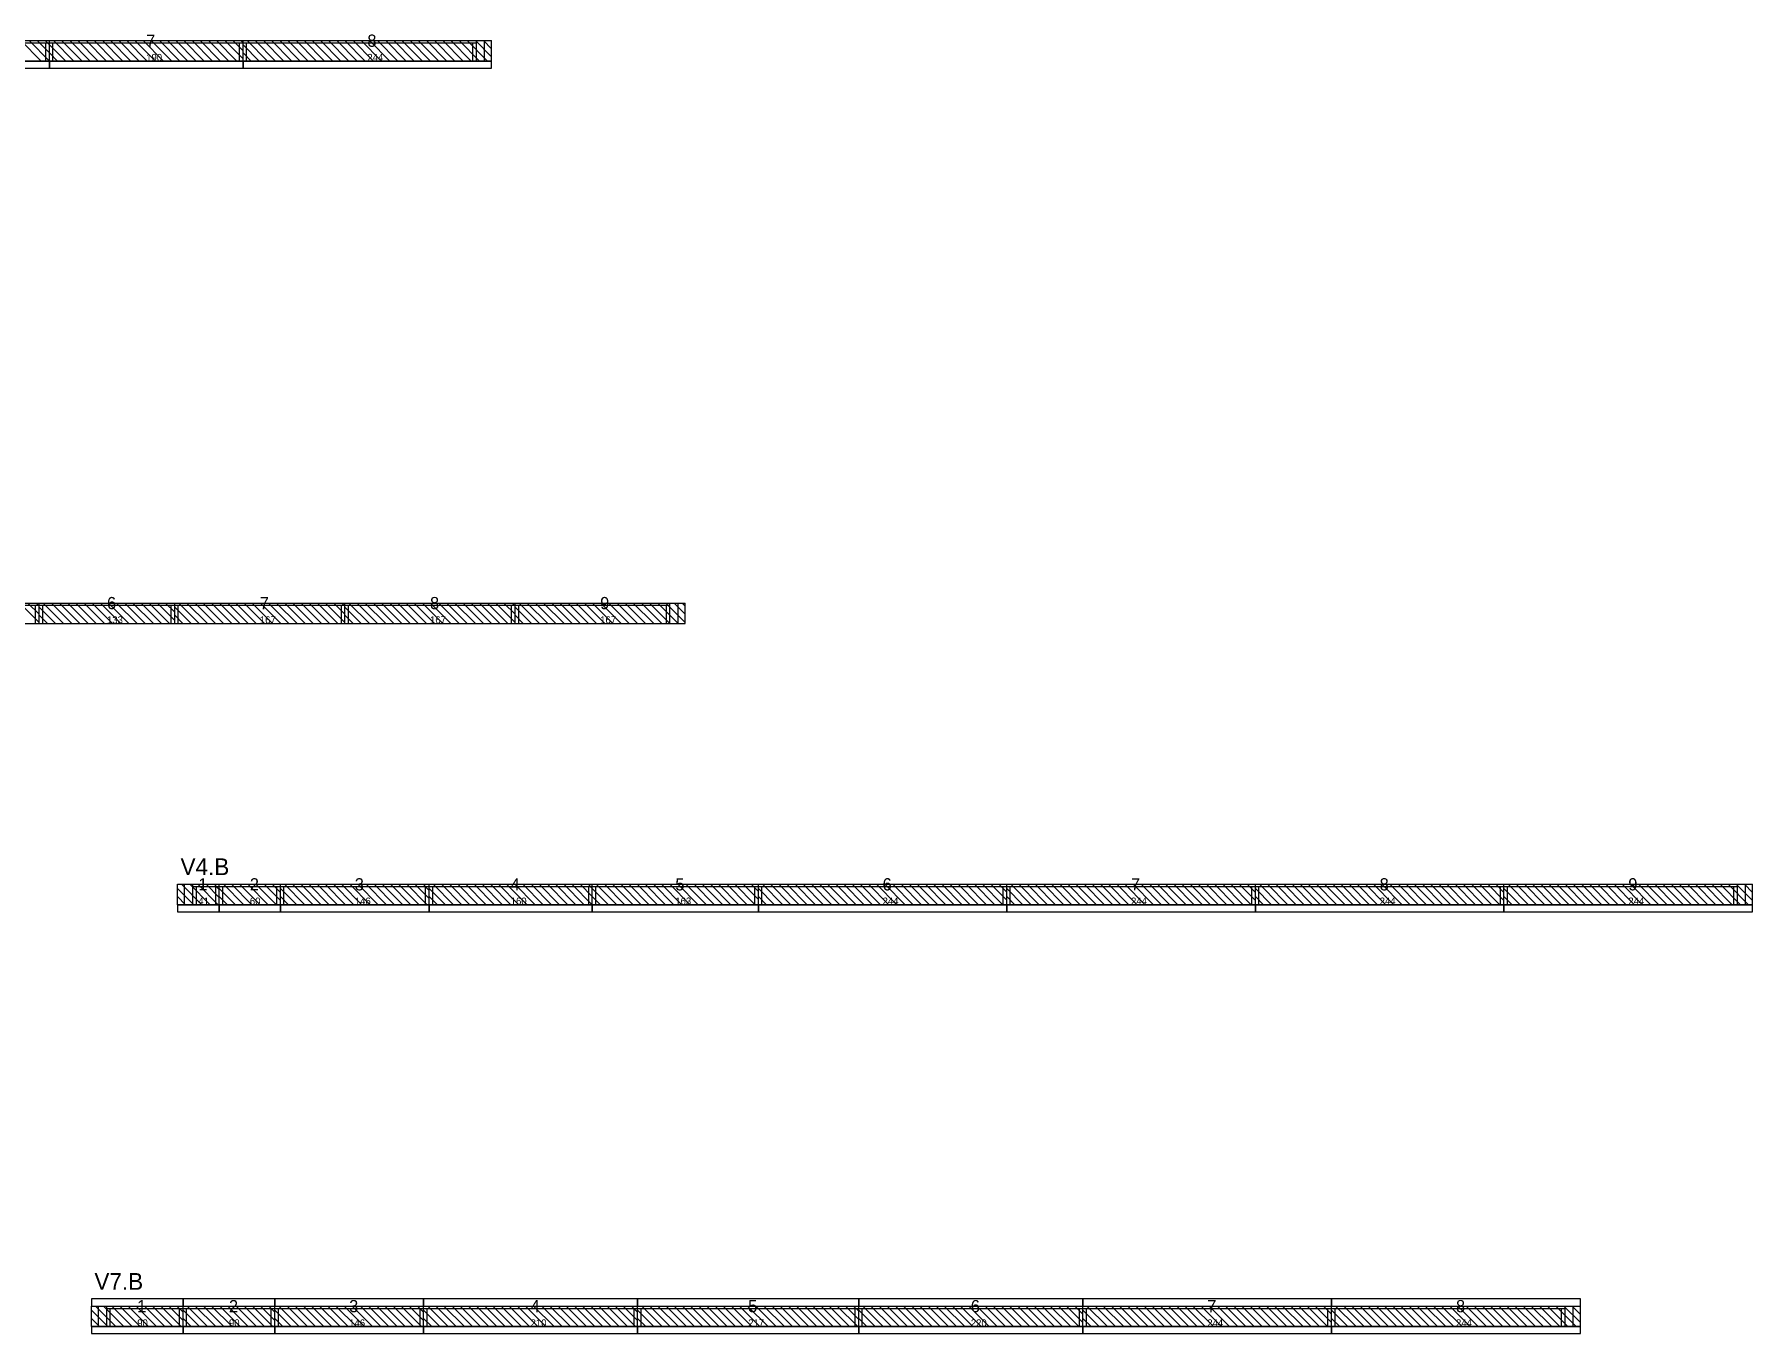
# Model space of a CAD drawing. Header units: metres. Extents: x -10 to 74425, y -2037 to 26.
# Drawn here: x 45013 to 46700, y -1429 to -154 of the extents above; entities that cross this region are included whole.
import ezdxf

# ---------------------------------------------------------------- set-up
doc = ezdxf.new("R2010")
doc.units = ezdxf.units.M
doc.layers.add('VIGAS', color=7, linetype='Continuous')

msp = doc.modelspace()

# ---------------------------------------------------------------- linework, layer by layer
at = {"layer": 'VIGAS'}
for p, q in [((44884.2, -160), (45028.2, -160)), ((44884.2, -162.2), (45028.2, -162.2)), ((45020.2, -180), (45000.2, -160)), ((45028.2, -180), (45008.2, -160)), ((45028.2, -172), (45016.2, -160)), ((45028.2, -164), (45024.2, -160)), ((45024.7, -180), (45024.7, -162.2)), ((45028.2, -180), (45028.2, -160)), ((45028.2, -180), (45028.2, -160)), ((45028.2, -160), (45218.2, -160)), ((45028.2, -180), (45028.2, -160)), ((45028.2, -180), (45028.2, -160)), ((45028.2, -180), (45028.2, -160)), ((45028.2, -162.2), (45218.2, -162.2)), ((45044.2, -180), (45028.2, -164)), ((45031.7, -180), (45031.7, -162.2)), ((45052.2, -180), (45032.2, -160)), ((45060.2, -180), (45040.2, -160)), ((45068.2, -180), (45048.2, -160)), ((45076.2, -180), (45056.2, -160)), ((45084.2, -180), (45064.2, -160)), ((45092.2, -180), (45072.2, -160)), ((45100.2, -180), (45080.2, -160)), ((45108.2, -180), (45088.2, -160)), ((45116.2, -180), (45096.2, -160)), ((45124.2, -180), (45104.2, -160)), ((45132.2, -180), (45112.2, -160)), ((45140.2, -180), (45120.2, -160)), ((45148.2, -180), (45128.2, -160)), ((45156.2, -180), (45136.2, -160)), ((45164.2, -180), (45144.2, -160)), ((45172.2, -180), (45152.2, -160)), ((45180.2, -180), (45160.2, -160)), ((45188.2, -180), (45168.2, -160)), ((45196.2, -180), (45176.2, -160)), ((45204.2, -180), (45184.2, -160)), ((45212.2, -180), (45192.2, -160)), ((45218.2, -178), (45200.2, -160)), ((45218.2, -170), (45208.2, -160)), ((45214.7, -180), (45214.7, -162.2)), ((45218.2, -162), (45216.2, -160)), ((45218.2, -180), (45218.2, -160)), ((45218.2, -180), (45218.2, -160)), ((45218.2, -160), (45462.2, -160)), ((45218.2, -180), (45218.2, -160)), ((45218.2, -180), (45218.2, -160)), ((45218.2, -180), (45218.2, -160)), ((45218.2, -162.2), (45447.2, -162.2)), ((45234.2, -180), (45218.2, -164)), ((45221.7, -180), (45221.7, -162.2)), ((45242.2, -180), (45222.2, -160)), ((45250.2, -180), (45230.2, -160)), ((45258.2, -180), (45238.2, -160)), ((45266.2, -180), (45246.2, -160)), ((45274.2, -180), (45254.2, -160)), ((45282.2, -180), (45262.2, -160)), ((45290.2, -180), (45270.2, -160)), ((45298.2, -180), (45278.2, -160)), ((45306.2, -180), (45286.2, -160)), ((45314.2, -180), (45294.2, -160)), ((45322.2, -180), (45302.2, -160)), ((45330.2, -180), (45310.2, -160)), ((45338.2, -180), (45318.2, -160)), ((45346.2, -180), (45326.2, -160)), ((45354.2, -180), (45334.2, -160)), ((45362.2, -180), (45342.2, -160)), ((45370.2, -180), (45350.2, -160)), ((45378.2, -180), (45358.2, -160)), ((45386.2, -180), (45366.2, -160)), ((45394.2, -180), (45374.2, -160)), ((45402.2, -180), (45382.2, -160)), ((45410.2, -180), (45390.2, -160)), ((45418.2, -180), (45398.2, -160)), ((45426.2, -180), (45406.2, -160)), ((45434.2, -180), (45414.2, -160)), ((45442.2, -180), (45422.2, -160)), ((45450.2, -180), (45430.2, -160)), ((45458.2, -180), (45438.2, -160)), ((45443.7, -180), (45443.7, -162.2)), ((45462.2, -176), (45446.2, -160)), ((45447.2, -180), (45447.2, -160)), ((45462.2, -168), (45454.2, -160)), ((45455.2, -180), (45455.2, -160)), ((45462.2, -180), (45462.2, -160)), ((45462.2, -160), (45462.2, -160)), ((44884.2, -180), (45028.2, -180)), ((45024.7, -180), (45028.2, -180)), ((45036.2, -180), (45028.2, -172)), ((45028.2, -180), (45218.2, -180)), ((45028.2, -180), (45031.7, -180)), ((45028.2, -180), (45028.2, -180)), ((45214.7, -180), (45218.2, -180)), ((45226.2, -180), (45218.2, -172)), ((45218.2, -180), (45462.2, -180)), ((45218.2, -180), (45221.7, -180)), ((45218.2, -180), (45218.2, -180)), ((45443.7, -180), (45447.2, -180)), ((44915.2, -712), (45018.2, -712)), ((44915.2, -714.2), (45018.2, -714.2)), ((45018.2, -731), (44999.2, -712)), ((45018.2, -723), (45007.2, -712)), ((45014.7, -732), (45014.7, -714.2)), ((45018.2, -715), (45015.2, -712)), ((45018.2, -732), (45018.2, -712)), ((45018.2, -732), (45018.2, -712)), ((45018.2, -712), (45151.2, -712)), ((45018.2, -732), (45018.2, -712)), ((45018.2, -732), (45018.2, -712)), ((45018.2, -732), (45018.2, -712)), ((45018.2, -714.2), (45151.2, -714.2)), ((45034.2, -732), (45018.2, -716)), ((45026.2, -732), (45018.2, -724)), ((45021.7, -732), (45021.7, -714.2)), ((45042.2, -732), (45022.2, -712)), ((45050.2, -732), (45030.2, -712)), ((45058.2, -732), (45038.2, -712)), ((45066.2, -732), (45046.2, -712)), ((45074.2, -732), (45054.2, -712)), ((45082.2, -732), (45062.2, -712)), ((45090.2, -732), (45070.2, -712)), ((45098.2, -732), (45078.2, -712)), ((45106.2, -732), (45086.2, -712)), ((45114.2, -732), (45094.2, -712)), ((45122.2, -732), (45102.2, -712)), ((45130.2, -732), (45110.2, -712)), ((45138.2, -732), (45118.2, -712)), ((45146.2, -732), (45126.2, -712)), ((45151.2, -729), (45134.2, -712)), ((45151.2, -721), (45142.2, -712)), ((45147.7, -732), (45147.7, -714.2)), ((45151.2, -713), (45150.2, -712)), ((45151.2, -732), (45151.2, -712)), ((45151.2, -732), (45151.2, -712)), ((45151.2, -712), (45318.2, -712)), ((45151.2, -732), (45151.2, -712)), ((45151.2, -732), (45151.2, -712)), ((45151.2, -732), (45151.2, -712)), ((45151.2, -714.2), (45318.2, -714.2)), ((45167.2, -732), (45151.2, -716)), ((45159.2, -732), (45151.2, -724)), ((45154.7, -732), (45154.7, -714.2)), ((45175.2, -732), (45155.2, -712)), ((45183.2, -732), (45163.2, -712)), ((45191.2, -732), (45171.2, -712)), ((45199.2, -732), (45179.2, -712)), ((45207.2, -732), (45187.2, -712)), ((45215.2, -732), (45195.2, -712)), ((45223.2, -732), (45203.2, -712)), ((45231.2, -732), (45211.2, -712)), ((45239.2, -732), (45219.2, -712)), ((45247.2, -732), (45227.2, -712)), ((45255.2, -732), (45235.2, -712)), ((45263.2, -732), (45243.2, -712)), ((45271.2, -732), (45251.2, -712)), ((45279.2, -732), (45259.2, -712)), ((45287.2, -732), (45267.2, -712)), ((45295.2, -732), (45275.2, -712)), ((45303.2, -732), (45283.2, -712)), ((45311.2, -732), (45291.2, -712)), ((45318.2, -731), (45299.2, -712)), ((45318.2, -723), (45307.2, -712)), ((45314.7, -732), (45314.7, -714.2)), ((45318.2, -715), (45315.2, -712)), ((45318.2, -732), (45318.2, -712)), ((45318.2, -732), (45318.2, -712)), ((45318.2, -712), (45485.2, -712)), ((45318.2, -732), (45318.2, -712)), ((45318.2, -732), (45318.2, -712)), ((45318.2, -732), (45318.2, -712)), ((45318.2, -714.2), (45485.2, -714.2)), ((45334.2, -732), (45318.2, -716)), ((45326.2, -732), (45318.2, -724)), ((45321.7, -732), (45321.7, -714.2)), ((45342.2, -732), (45322.2, -712)), ((45350.2, -732), (45330.2, -712)), ((45358.2, -732), (45338.2, -712)), ((45366.2, -732), (45346.2, -712)), ((45374.2, -732), (45354.2, -712)), ((45382.2, -732), (45362.2, -712)), ((45390.2, -732), (45370.2, -712)), ((45398.2, -732), (45378.2, -712)), ((45406.2, -732), (45386.2, -712)), ((45414.2, -732), (45394.2, -712)), ((45422.2, -732), (45402.2, -712)), ((45430.2, -732), (45410.2, -712)), ((45438.2, -732), (45418.2, -712)), ((45446.2, -732), (45426.2, -712)), ((45454.2, -732), (45434.2, -712)), ((45462.2, -732), (45442.2, -712)), ((45470.2, -732), (45450.2, -712)), ((45478.2, -732), (45458.2, -712)), ((45485.2, -731), (45466.2, -712)), ((45485.2, -723), (45474.2, -712)), ((45481.7, -732), (45481.7, -714.2)), ((45485.2, -715), (45482.2, -712)), ((45485.2, -732), (45485.2, -712)), ((45485.2, -732), (45485.2, -712)), ((45485.2, -712), (45652.2, -712)), ((45485.2, -732), (45485.2, -712)), ((45485.2, -732), (45485.2, -712)), ((45485.2, -732), (45485.2, -712)), ((45485.2, -714.2), (45637.2, -714.2)), ((45501.2, -732), (45485.2, -716)), ((45493.2, -732), (45485.2, -724)), ((45488.7, -732), (45488.7, -714.2)), ((45509.2, -732), (45489.2, -712)), ((45517.2, -732), (45497.2, -712)), ((45525.2, -732), (45505.2, -712)), ((45533.2, -732), (45513.2, -712)), ((45541.2, -732), (45521.2, -712)), ((45549.2, -732), (45529.2, -712)), ((45557.2, -732), (45537.2, -712)), ((45565.2, -732), (45545.2, -712)), ((45573.2, -732), (45553.2, -712)), ((45581.2, -732), (45561.2, -712)), ((45589.2, -732), (45569.2, -712)), ((45597.2, -732), (45577.2, -712)), ((45605.2, -732), (45585.2, -712)), ((45613.2, -732), (45593.2, -712)), ((45621.2, -732), (45601.2, -712)), ((45629.2, -732), (45609.2, -712)), ((45637.2, -732), (45617.2, -712)), ((45645.2, -732), (45625.2, -712)), ((45652.2, -731), (45633.2, -712)), ((45633.7, -732), (45633.7, -714.2)), ((45637.2, -732), (45637.2, -712)), ((45652.2, -723), (45641.2, -712)), ((45645.2, -732), (45645.2, -712)), ((45652.2, -715), (45649.2, -712)), ((45652.2, -732), (45652.2, -712)), ((44915.2, -732), (45018.2, -732)), ((45014.7, -732), (45018.2, -732)), ((45018.2, -732), (45151.2, -732)), ((45018.2, -732), (45021.7, -732)), ((45018.2, -732), (45018.2, -732)), ((45147.7, -732), (45151.2, -732)), ((45151.2, -732), (45318.2, -732)), ((45151.2, -732), (45154.7, -732)), ((45151.2, -732), (45151.2, -732)), ((45314.7, -732), (45318.2, -732)), ((45318.2, -732), (45485.2, -732)), ((45318.2, -732), (45321.7, -732)), ((45318.2, -732), (45318.2, -732)), ((45481.7, -732), (45485.2, -732)), ((45485.2, -732), (45652.2, -732)), ((45485.2, -732), (45488.7, -732)), ((45485.2, -732), (45485.2, -732)), ((45633.7, -732), (45637.2, -732)), ((45153.9, -988), (45194.9, -988)), ((45153.9, -1008), (45153.9, -988)), ((45169.9, -1008), (45153.9, -992)), ((45177.9, -1008), (45157.9, -988)), ((45160.9, -1008), (45160.9, -988)), ((45185.9, -1008), (45165.9, -988)), ((45168.9, -1008), (45168.9, -988)), ((45168.9, -990.2), (45194.9, -990.2)), ((45172.4, -1008), (45172.4, -990.2)), ((45193.9, -1008), (45173.9, -988)), ((45194.9, -1001), (45181.9, -988)), ((45194.9, -993), (45189.9, -988)), ((45191.4, -1008), (45191.4, -990.2)), ((45194.9, -1008), (45194.9, -988)), ((45194.9, -1008), (45194.9, -988)), ((45194.9, -988), (45254.9, -988)), ((45194.9, -1008), (45194.9, -988)), ((45194.9, -1008), (45194.9, -988)), ((45194.9, -1008), (45194.9, -988)), ((45194.9, -990.2), (45254.9, -990.2)), ((45210.9, -1008), (45194.9, -992)), ((45198.4, -1008), (45198.4, -990.2)), ((45218.9, -1008), (45198.9, -988)), ((45226.9, -1008), (45206.9, -988)), ((45234.9, -1008), (45214.9, -988)), ((45242.9, -1008), (45222.9, -988)), ((45250.9, -1008), (45230.9, -988)), ((45254.9, -1004), (45238.9, -988)), ((45254.9, -996), (45246.9, -988)), ((45251.4, -1008), (45251.4, -990.2)), ((45254.9, -1008), (45254.9, -988)), ((45254.9, -1008), (45254.9, -988)), ((45254.9, -988), (45400.9, -988)), ((45254.9, -1008), (45254.9, -988)), ((45254.9, -1008), (45254.9, -988)), ((45254.9, -1008), (45254.9, -988)), ((45254.9, -988), (45254.9, -988)), ((45254.9, -990.2), (45400.9, -990.2)), ((45270.9, -1008), (45254.9, -992)), ((45258.4, -1008), (45258.4, -990.2)), ((45278.9, -1008), (45258.9, -988)), ((45286.9, -1008), (45266.9, -988)), ((45294.9, -1008), (45274.9, -988)), ((45302.9, -1008), (45282.9, -988)), ((45310.9, -1008), (45290.9, -988)), ((45318.9, -1008), (45298.9, -988)), ((45326.9, -1008), (45306.9, -988)), ((45334.9, -1008), (45314.9, -988)), ((45342.9, -1008), (45322.9, -988)), ((45350.9, -1008), (45330.9, -988)), ((45358.9, -1008), (45338.9, -988)), ((45366.9, -1008), (45346.9, -988)), ((45374.9, -1008), (45354.9, -988)), ((45382.9, -1008), (45362.9, -988)), ((45390.9, -1008), (45370.9, -988)), ((45398.9, -1008), (45378.9, -988)), ((45400.9, -1002), (45386.9, -988)), ((45400.9, -994), (45394.9, -988)), ((45397.4, -1008), (45397.4, -990.2)), ((45400.9, -1008), (45400.9, -988)), ((45400.9, -1008), (45400.9, -988)), ((45400.9, -988), (45560.9, -988)), ((45400.9, -1008), (45400.9, -988)), ((45400.9, -1008), (45400.9, -988)), ((45400.9, -1008), (45400.9, -988)), ((45400.9, -990.2), (45560.9, -990.2)), ((45416.9, -1008), (45400.9, -992)), ((45404.4, -1008), (45404.4, -990.2)), ((45424.9, -1008), (45404.9, -988)), ((45432.9, -1008), (45412.9, -988)), ((45440.9, -1008), (45420.9, -988)), ((45448.9, -1008), (45428.9, -988)), ((45456.9, -1008), (45436.9, -988)), ((45464.9, -1008), (45444.9, -988)), ((45472.9, -1008), (45452.9, -988)), ((45480.9, -1008), (45460.9, -988)), ((45488.9, -1008), (45468.9, -988)), ((45496.9, -1008), (45476.9, -988)), ((45504.9, -1008), (45484.9, -988)), ((45512.9, -1008), (45492.9, -988)), ((45520.9, -1008), (45500.9, -988)), ((45528.9, -1008), (45508.9, -988)), ((45536.9, -1008), (45516.9, -988)), ((45544.9, -1008), (45524.9, -988)), ((45552.9, -1008), (45532.9, -988)), ((45560.9, -1008), (45540.9, -988)), ((45560.9, -1000), (45548.9, -988)), ((45560.9, -992), (45556.9, -988)), ((45557.4, -1008), (45557.4, -990.2)), ((45560.9, -1008), (45560.9, -988)), ((45560.9, -1008), (45560.9, -988)), ((45560.9, -988), (45723.9, -988)), ((45560.9, -1008), (45560.9, -988)), ((45560.9, -1008), (45560.9, -988)), ((45560.9, -1008), (45560.9, -988)), ((45560.9, -990.2), (45723.9, -990.2)), ((45576.9, -1008), (45560.9, -992)), ((45564.4, -1008), (45564.4, -990.2)), ((45584.9, -1008), (45564.9, -988)), ((45592.9, -1008), (45572.9, -988)), ((45600.9, -1008), (45580.9, -988)), ((45608.9, -1008), (45588.9, -988)), ((45616.9, -1008), (45596.9, -988)), ((45624.9, -1008), (45604.9, -988)), ((45632.9, -1008), (45612.9, -988)), ((45640.9, -1008), (45620.9, -988)), ((45648.9, -1008), (45628.9, -988)), ((45656.9, -1008), (45636.9, -988)), ((45664.9, -1008), (45644.9, -988)), ((45672.9, -1008), (45652.9, -988)), ((45680.9, -1008), (45660.9, -988)), ((45688.9, -1008), (45668.9, -988)), ((45696.9, -1008), (45676.9, -988)), ((45704.9, -1008), (45684.9, -988)), ((45712.9, -1008), (45692.9, -988)), ((45720.9, -1008), (45700.9, -988)), ((45723.9, -1003), (45708.9, -988)), ((45723.9, -995), (45716.9, -988)), ((45720.4, -1008), (45720.4, -990.2)), ((45723.9, -1008), (45723.9, -988)), ((45723.9, -1008), (45723.9, -988)), ((45723.9, -988), (45967.6, -988)), ((45723.9, -1008), (45723.9, -988)), ((45723.9, -1008), (45723.9, -988)), ((45723.9, -1008), (45723.9, -988)), ((45723.9, -990.2), (45967.6, -990.2)), ((45739.9, -1008), (45723.9, -992)), ((45727.4, -1008), (45727.4, -990.2)), ((45747.9, -1008), (45727.9, -988)), ((45755.9, -1008), (45735.9, -988)), ((45763.9, -1008), (45743.9, -988)), ((45771.9, -1008), (45751.9, -988)), ((45779.9, -1008), (45759.9, -988)), ((45787.9, -1008), (45767.9, -988)), ((45795.9, -1008), (45775.9, -988)), ((45803.9, -1008), (45783.9, -988)), ((45811.9, -1008), (45791.9, -988)), ((45819.9, -1008), (45799.9, -988)), ((45827.9, -1008), (45807.9, -988)), ((45835.9, -1008), (45815.9, -988)), ((45843.9, -1008), (45823.9, -988)), ((45851.9, -1008), (45831.9, -988)), ((45859.9, -1008), (45839.9, -988)), ((45867.9, -1008), (45847.9, -988)), ((45875.9, -1008), (45855.9, -988)), ((45883.9, -1008), (45863.9, -988)), ((45891.9, -1008), (45871.9, -988)), ((45899.9, -1008), (45879.9, -988)), ((45907.9, -1008), (45887.9, -988)), ((45915.9, -1008), (45895.9, -988)), ((45923.9, -1008), (45903.9, -988)), ((45931.9, -1008), (45911.9, -988)), ((45939.9, -1008), (45919.9, -988)), ((45947.9, -1008), (45927.9, -988)), ((45955.9, -1008), (45935.9, -988)), ((45963.9, -1008), (45943.9, -988)), ((45967.6, -1003.7), (45951.9, -988)), ((45967.6, -995.7), (45959.9, -988)), ((45964.1, -1008), (45964.1, -990.2)), ((45967.6, -1008), (45967.6, -988)), ((45967.6, -1008), (45967.6, -988)), ((45967.6, -988), (46211.6, -988)), ((45967.6, -1008), (45967.6, -988)), ((45967.6, -1008), (45967.6, -988)), ((45967.6, -1008), (45967.6, -988)), ((45967.6, -990.2), (46211.6, -990.2)), ((45983.6, -1008), (45967.6, -992)), ((45971.1, -1008), (45971.1, -990.2)), ((45991.6, -1008), (45971.6, -988)), ((45999.6, -1008), (45979.6, -988)), ((46007.6, -1008), (45987.6, -988)), ((46015.6, -1008), (45995.6, -988)), ((46023.6, -1008), (46003.6, -988)), ((46031.6, -1008), (46011.6, -988)), ((46039.6, -1008), (46019.6, -988)), ((46047.6, -1008), (46027.6, -988)), ((46055.6, -1008), (46035.6, -988)), ((46063.6, -1008), (46043.6, -988)), ((46071.6, -1008), (46051.6, -988)), ((46079.6, -1008), (46059.6, -988)), ((46087.6, -1008), (46067.6, -988)), ((46095.6, -1008), (46075.6, -988)), ((46103.6, -1008), (46083.6, -988)), ((46111.6, -1008), (46091.6, -988)), ((46119.6, -1008), (46099.6, -988)), ((46127.6, -1008), (46107.6, -988)), ((46135.6, -1008), (46115.6, -988)), ((46143.6, -1008), (46123.6, -988)), ((46151.6, -1008), (46131.6, -988)), ((46159.6, -1008), (46139.6, -988)), ((46167.6, -1008), (46147.6, -988)), ((46175.6, -1008), (46155.6, -988)), ((46183.6, -1008), (46163.6, -988)), ((46191.6, -1008), (46171.6, -988)), ((46199.6, -1008), (46179.6, -988)), ((46207.6, -1008), (46187.6, -988)), ((46211.6, -1004), (46195.6, -988)), ((46211.6, -996), (46203.6, -988)), ((46208.1, -1008), (46208.1, -990.2)), ((46211.6, -1008), (46211.6, -988)), ((46211.6, -1008), (46211.6, -988)), ((46211.6, -988), (46455.6, -988)), ((46211.6, -1008), (46211.6, -988)), ((46211.6, -1008), (46211.6, -988)), ((46211.6, -1008), (46211.6, -988)), ((46211.6, -988), (46211.6, -988)), ((46211.6, -990.2), (46455.6, -990.2)), ((46227.6, -1008), (46211.6, -992)), ((46215.1, -1008), (46215.1, -990.2)), ((46235.6, -1008), (46215.6, -988)), ((46243.6, -1008), (46223.6, -988)), ((46251.6, -1008), (46231.6, -988)), ((46259.6, -1008), (46239.6, -988)), ((46267.6, -1008), (46247.6, -988)), ((46275.6, -1008), (46255.6, -988)), ((46283.6, -1008), (46263.6, -988)), ((46291.6, -1008), (46271.6, -988)), ((46299.6, -1008), (46279.6, -988)), ((46307.6, -1008), (46287.6, -988)), ((46315.6, -1008), (46295.6, -988)), ((46323.6, -1008), (46303.6, -988)), ((46331.6, -1008), (46311.6, -988)), ((46339.6, -1008), (46319.6, -988)), ((46347.6, -1008), (46327.6, -988)), ((46355.6, -1008), (46335.6, -988)), ((46363.6, -1008), (46343.6, -988)), ((46371.6, -1008), (46351.6, -988)), ((46379.6, -1008), (46359.6, -988)), ((46387.6, -1008), (46367.6, -988)), ((46395.6, -1008), (46375.6, -988)), ((46403.6, -1008), (46383.6, -988)), ((46411.6, -1008), (46391.6, -988)), ((46419.6, -1008), (46399.6, -988)), ((46427.6, -1008), (46407.6, -988)), ((46435.6, -1008), (46415.6, -988)), ((46443.6, -1008), (46423.6, -988)), ((46451.6, -1008), (46431.6, -988)), ((46455.6, -1004), (46439.6, -988)), ((46455.6, -996), (46447.6, -988)), ((46452.1, -1008), (46452.1, -990.2)), ((46455.6, -1008), (46455.6, -988)), ((46455.6, -1008), (46455.6, -988)), ((46455.6, -988), (46699.6, -988)), ((46455.6, -1008), (46455.6, -988)), ((46455.6, -1008), (46455.6, -988)), ((46455.6, -1008), (46455.6, -988)), ((46455.6, -988), (46455.6, -988)), ((46455.6, -990.2), (46684.6, -990.2)), ((46471.6, -1008), (46455.6, -992)), ((46459.1, -1008), (46459.1, -990.2)), ((46479.6, -1008), (46459.6, -988)), ((46487.6, -1008), (46467.6, -988)), ((46495.6, -1008), (46475.6, -988)), ((46503.6, -1008), (46483.6, -988)), ((46511.6, -1008), (46491.6, -988)), ((46519.6, -1008), (46499.6, -988)), ((46527.6, -1008), (46507.6, -988)), ((46535.6, -1008), (46515.6, -988)), ((46543.6, -1008), (46523.6, -988)), ((46551.6, -1008), (46531.6, -988)), ((46559.6, -1008), (46539.6, -988)), ((46567.6, -1008), (46547.6, -988)), ((46575.6, -1008), (46555.6, -988)), ((46583.6, -1008), (46563.6, -988)), ((46591.6, -1008), (46571.6, -988)), ((46599.6, -1008), (46579.6, -988)), ((46607.6, -1008), (46587.6, -988)), ((46615.6, -1008), (46595.6, -988)), ((46623.6, -1008), (46603.6, -988)), ((46631.6, -1008), (46611.6, -988)), ((46639.6, -1008), (46619.6, -988)), ((46647.6, -1008), (46627.6, -988)), ((46655.6, -1008), (46635.6, -988)), ((46663.6, -1008), (46643.6, -988)), ((46671.6, -1008), (46651.6, -988)), ((46679.6, -1008), (46659.6, -988)), ((46687.6, -1008), (46667.6, -988)), ((46695.6, -1008), (46675.6, -988)), ((46681.1, -1008), (46681.1, -990.2)), ((46699.6, -1004), (46683.6, -988)), ((46684.6, -1008), (46684.6, -988)), ((46699.6, -996), (46691.6, -988)), ((46692.6, -1008), (46692.6, -988)), ((46699.6, -1008), (46699.6, -988)), ((46699.6, -988), (46699.6, -988)), ((45161.9, -1008), (45153.9, -1000)), ((45153.9, -1008), (45194.9, -1008)), ((45153.9, -1008), (45153.9, -1008)), ((45168.9, -1008), (45172.4, -1008)), ((45191.4, -1008), (45194.9, -1008)), ((45202.9, -1008), (45194.9, -1000)), ((45194.9, -1008), (45254.9, -1008)), ((45194.9, -1008), (45198.4, -1008)), ((45194.9, -1008), (45194.9, -1008)), ((45251.4, -1008), (45254.9, -1008)), ((45262.9, -1008), (45254.9, -1000)), ((45254.9, -1008), (45400.9, -1008)), ((45254.9, -1008), (45258.4, -1008)), ((45254.9, -1008), (45254.9, -1008)), ((45397.4, -1008), (45400.9, -1008)), ((45408.9, -1008), (45400.9, -1000)), ((45400.9, -1008), (45560.9, -1008)), ((45400.9, -1008), (45404.4, -1008)), ((45400.9, -1008), (45400.9, -1008)), ((45557.4, -1008), (45560.9, -1008)), ((45568.9, -1008), (45560.9, -1000)), ((45560.9, -1008), (45723.9, -1008)), ((45560.9, -1008), (45564.4, -1008)), ((45560.9, -1008), (45560.9, -1008)), ((45720.4, -1008), (45723.9, -1008)), ((45731.9, -1008), (45723.9, -1000)), ((45723.9, -1008), (45967.6, -1008)), ((45723.9, -1008), (45727.4, -1008)), ((45723.9, -1008), (45723.9, -1008)), ((45964.1, -1008), (45967.6, -1008)), ((45975.6, -1008), (45967.6, -1000)), ((45967.6, -1008), (46211.6, -1008)), ((45967.6, -1008), (45971.1, -1008)), ((45967.6, -1008), (45967.6, -1008)), ((46208.1, -1008), (46211.6, -1008)), ((46219.6, -1008), (46211.6, -1000)), ((46211.6, -1008), (46455.6, -1008)), ((46211.6, -1008), (46215.1, -1008)), ((46211.6, -1008), (46211.6, -1008)), ((46452.1, -1008), (46455.6, -1008)), ((46463.6, -1008), (46455.6, -1000)), ((46455.6, -1008), (46699.6, -1008)), ((46455.6, -1008), (46459.1, -1008)), ((46455.6, -1008), (46455.6, -1008)), ((46681.1, -1008), (46684.6, -1008)), ((45069.4, -1402), (45159.4, -1402)), ((45069.4, -1422), (45069.4, -1402)), ((45085.4, -1422), (45069.4, -1406)), ((45077.4, -1422), (45069.4, -1414)), ((45093.4, -1422), (45073.4, -1402)), ((45076.4, -1422), (45076.4, -1402)), ((45101.4, -1422), (45081.4, -1402)), ((45084.4, -1422), (45084.4, -1402)), ((45084.4, -1404.2), (45159.4, -1404.2)), ((45087.9, -1422), (45087.9, -1404.2)), ((45109.4, -1422), (45089.4, -1402)), ((45117.4, -1422), (45097.4, -1402)), ((45125.4, -1422), (45105.4, -1402)), ((45133.4, -1422), (45113.4, -1402)), ((45141.4, -1422), (45121.4, -1402)), ((45149.4, -1422), (45129.4, -1402)), ((45157.4, -1422), (45137.4, -1402)), ((45159.4, -1416), (45145.4, -1402)), ((45159.4, -1408), (45153.4, -1402)), ((45155.9, -1422), (45155.9, -1404.2)), ((45159.4, -1422), (45159.4, -1402)), ((45159.4, -1422), (45159.4, -1402)), ((45159.4, -1402), (45249.4, -1402)), ((45159.4, -1422), (45159.4, -1402)), ((45159.4, -1422), (45159.4, -1402)), ((45159.4, -1422), (45159.4, -1402)), ((45159.4, -1404.2), (45249.4, -1404.2)), ((45175.4, -1422), (45159.4, -1406)), ((45167.4, -1422), (45159.4, -1414)), ((45162.9, -1422), (45162.9, -1404.2)), ((45183.4, -1422), (45163.4, -1402)), ((45191.4, -1422), (45171.4, -1402)), ((45199.4, -1422), (45179.4, -1402)), ((45207.4, -1422), (45187.4, -1402)), ((45215.4, -1422), (45195.4, -1402)), ((45223.4, -1422), (45203.4, -1402)), ((45231.4, -1422), (45211.4, -1402)), ((45239.4, -1422), (45219.4, -1402)), ((45247.4, -1422), (45227.4, -1402)), ((45249.4, -1416), (45235.4, -1402)), ((45249.4, -1408), (45243.4, -1402)), ((45245.9, -1422), (45245.9, -1404.2)), ((45249.4, -1422), (45249.4, -1402)), ((45249.4, -1422), (45249.4, -1402)), ((45249.4, -1402), (45395.4, -1402)), ((45249.4, -1422), (45249.4, -1402)), ((45249.4, -1422), (45249.4, -1402)), ((45249.4, -1422), (45249.4, -1402)), ((45249.4, -1404.2), (45395.4, -1404.2)), ((45265.4, -1422), (45249.4, -1406)), ((45257.4, -1422), (45249.4, -1414)), ((45252.9, -1422), (45252.9, -1404.2)), ((45273.4, -1422), (45253.4, -1402)), ((45281.4, -1422), (45261.4, -1402)), ((45289.4, -1422), (45269.4, -1402)), ((45297.4, -1422), (45277.4, -1402)), ((45305.4, -1422), (45285.4, -1402)), ((45313.4, -1422), (45293.4, -1402)), ((45321.4, -1422), (45301.4, -1402)), ((45329.4, -1422), (45309.4, -1402)), ((45337.4, -1422), (45317.4, -1402)), ((45345.4, -1422), (45325.4, -1402)), ((45353.4, -1422), (45333.4, -1402)), ((45361.4, -1422), (45341.4, -1402)), ((45369.4, -1422), (45349.4, -1402)), ((45377.4, -1422), (45357.4, -1402)), ((45385.4, -1422), (45365.4, -1402)), ((45393.4, -1422), (45373.4, -1402)), ((45395.4, -1416), (45381.4, -1402)), ((45395.4, -1408), (45389.4, -1402)), ((45391.9, -1422), (45391.9, -1404.2)), ((45395.4, -1422), (45395.4, -1402)), ((45395.4, -1422), (45395.4, -1402)), ((45395.4, -1402), (45605.4, -1402)), ((45395.4, -1422), (45395.4, -1402)), ((45395.4, -1422), (45395.4, -1402)), ((45395.4, -1422), (45395.4, -1402)), ((45395.4, -1404.2), (45605.4, -1404.2)), ((45411.4, -1422), (45395.4, -1406)), ((45403.4, -1422), (45395.4, -1414)), ((45398.9, -1422), (45398.9, -1404.2)), ((45419.4, -1422), (45399.4, -1402)), ((45427.4, -1422), (45407.4, -1402)), ((45435.4, -1422), (45415.4, -1402)), ((45443.4, -1422), (45423.4, -1402)), ((45451.4, -1422), (45431.4, -1402)), ((45459.4, -1422), (45439.4, -1402)), ((45467.4, -1422), (45447.4, -1402)), ((45475.4, -1422), (45455.4, -1402)), ((45483.4, -1422), (45463.4, -1402)), ((45491.4, -1422), (45471.4, -1402)), ((45499.4, -1422), (45479.4, -1402)), ((45507.4, -1422), (45487.4, -1402)), ((45515.4, -1422), (45495.4, -1402)), ((45523.4, -1422), (45503.4, -1402)), ((45531.4, -1422), (45511.4, -1402)), ((45539.4, -1422), (45519.4, -1402)), ((45547.4, -1422), (45527.4, -1402)), ((45555.4, -1422), (45535.4, -1402)), ((45563.4, -1422), (45543.4, -1402)), ((45571.4, -1422), (45551.4, -1402)), ((45579.4, -1422), (45559.4, -1402)), ((45587.4, -1422), (45567.4, -1402)), ((45595.4, -1422), (45575.4, -1402)), ((45603.4, -1422), (45583.4, -1402)), ((45605.4, -1416), (45591.4, -1402)), ((45605.4, -1408), (45599.4, -1402)), ((45601.9, -1422), (45601.9, -1404.2)), ((45605.4, -1422), (45605.4, -1402)), ((45605.4, -1422), (45605.4, -1402)), ((45605.4, -1402), (45822.4, -1402)), ((45605.4, -1422), (45605.4, -1402)), ((45605.4, -1422), (45605.4, -1402)), ((45605.4, -1422), (45605.4, -1402)), ((45605.4, -1404.2), (45822.4, -1404.2)), ((45621.4, -1422), (45605.4, -1406)), ((45613.4, -1422), (45605.4, -1414)), ((45608.9, -1422), (45608.9, -1404.2)), ((45629.4, -1422), (45609.4, -1402)), ((45637.4, -1422), (45617.4, -1402)), ((45645.4, -1422), (45625.4, -1402)), ((45653.4, -1422), (45633.4, -1402)), ((45661.4, -1422), (45641.4, -1402)), ((45669.4, -1422), (45649.4, -1402)), ((45677.4, -1422), (45657.4, -1402)), ((45685.4, -1422), (45665.4, -1402)), ((45693.4, -1422), (45673.4, -1402)), ((45701.4, -1422), (45681.4, -1402)), ((45709.4, -1422), (45689.4, -1402)), ((45717.4, -1422), (45697.4, -1402)), ((45725.4, -1422), (45705.4, -1402)), ((45733.4, -1422), (45713.4, -1402)), ((45741.4, -1422), (45721.4, -1402)), ((45749.4, -1422), (45729.4, -1402)), ((45757.4, -1422), (45737.4, -1402)), ((45765.4, -1422), (45745.4, -1402)), ((45773.4, -1422), (45753.4, -1402)), ((45781.4, -1422), (45761.4, -1402)), ((45789.4, -1422), (45769.4, -1402)), ((45797.4, -1422), (45777.4, -1402)), ((45805.4, -1422), (45785.4, -1402)), ((45813.4, -1422), (45793.4, -1402)), ((45821.4, -1422), (45801.4, -1402)), ((45822.4, -1415), (45809.4, -1402)), ((45822.4, -1407), (45817.4, -1402)), ((45818.9, -1422), (45818.9, -1404.2)), ((45822.4, -1422), (45822.4, -1402)), ((45822.4, -1422), (45822.4, -1402)), ((45822.4, -1402), (46042.4, -1402)), ((45822.4, -1422), (45822.4, -1402)), ((45822.4, -1422), (45822.4, -1402)), ((45822.4, -1422), (45822.4, -1402)), ((45822.4, -1404.2), (46042.4, -1404.2)), ((45838.4, -1422), (45822.4, -1406)), ((45830.4, -1422), (45822.4, -1414)), ((45825.9, -1422), (45825.9, -1404.2)), ((45846.4, -1422), (45826.4, -1402)), ((45854.4, -1422), (45834.4, -1402)), ((45862.4, -1422), (45842.4, -1402)), ((45870.4, -1422), (45850.4, -1402)), ((45878.4, -1422), (45858.4, -1402)), ((45886.4, -1422), (45866.4, -1402)), ((45894.4, -1422), (45874.4, -1402)), ((45902.4, -1422), (45882.4, -1402)), ((45910.4, -1422), (45890.4, -1402)), ((45918.4, -1422), (45898.4, -1402)), ((45926.4, -1422), (45906.4, -1402)), ((45934.4, -1422), (45914.4, -1402)), ((45942.4, -1422), (45922.4, -1402)), ((45950.4, -1422), (45930.4, -1402)), ((45958.4, -1422), (45938.4, -1402)), ((45966.4, -1422), (45946.4, -1402)), ((45974.4, -1422), (45954.4, -1402)), ((45982.4, -1422), (45962.4, -1402)), ((45990.4, -1422), (45970.4, -1402)), ((45998.4, -1422), (45978.4, -1402)), ((46006.4, -1422), (45986.4, -1402)), ((46014.4, -1422), (45994.4, -1402)), ((46022.4, -1422), (46002.4, -1402)), ((46030.4, -1422), (46010.4, -1402)), ((46038.4, -1422), (46018.4, -1402)), ((46042.4, -1418), (46026.4, -1402)), ((46042.4, -1410), (46034.4, -1402)), ((46038.9, -1422), (46038.9, -1404.2)), ((46042.4, -1422), (46042.4, -1402)), ((46042.4, -1422), (46042.4, -1402)), ((46042.4, -1402), (46286.4, -1402)), ((46042.4, -1422), (46042.4, -1402)), ((46042.4, -1422), (46042.4, -1402)), ((46042.4, -1422), (46042.4, -1402)), ((46042.4, -1402), (46042.4, -1402)), ((46042.4, -1404.2), (46286.4, -1404.2)), ((46058.4, -1422), (46042.4, -1406)), ((46050.4, -1422), (46042.4, -1414)), ((46045.9, -1422), (46045.9, -1404.2)), ((46066.4, -1422), (46046.4, -1402)), ((46074.4, -1422), (46054.4, -1402)), ((46082.4, -1422), (46062.4, -1402)), ((46090.4, -1422), (46070.4, -1402)), ((46098.4, -1422), (46078.4, -1402)), ((46106.4, -1422), (46086.4, -1402)), ((46114.4, -1422), (46094.4, -1402)), ((46122.4, -1422), (46102.4, -1402)), ((46130.4, -1422), (46110.4, -1402)), ((46138.4, -1422), (46118.4, -1402)), ((46146.4, -1422), (46126.4, -1402)), ((46154.4, -1422), (46134.4, -1402)), ((46162.4, -1422), (46142.4, -1402)), ((46170.4, -1422), (46150.4, -1402)), ((46178.4, -1422), (46158.4, -1402)), ((46186.4, -1422), (46166.4, -1402)), ((46194.4, -1422), (46174.4, -1402)), ((46202.4, -1422), (46182.4, -1402)), ((46210.4, -1422), (46190.4, -1402)), ((46218.4, -1422), (46198.4, -1402)), ((46226.4, -1422), (46206.4, -1402)), ((46234.4, -1422), (46214.4, -1402)), ((46242.4, -1422), (46222.4, -1402)), ((46250.4, -1422), (46230.4, -1402)), ((46258.4, -1422), (46238.4, -1402)), ((46266.4, -1422), (46246.4, -1402)), ((46274.4, -1422), (46254.4, -1402)), ((46282.4, -1422), (46262.4, -1402)), ((46286.4, -1418), (46270.4, -1402)), ((46286.4, -1410), (46278.4, -1402)), ((46282.9, -1422), (46282.9, -1404.2)), ((46286.4, -1422), (46286.4, -1402)), ((46286.4, -1422), (46286.4, -1402)), ((46286.4, -1402), (46530.6, -1402)), ((46286.4, -1422), (46286.4, -1402)), ((46286.4, -1422), (46286.4, -1402)), ((46286.4, -1422), (46286.4, -1402)), ((46286.4, -1402), (46286.4, -1402)), ((46286.4, -1404.2), (46515.6, -1404.2)), ((46302.4, -1422), (46286.4, -1406)), ((46294.4, -1422), (46286.4, -1414)), ((46289.9, -1422), (46289.9, -1404.2)), ((46310.4, -1422), (46290.4, -1402)), ((46318.4, -1422), (46298.4, -1402)), ((46326.4, -1422), (46306.4, -1402)), ((46334.4, -1422), (46314.4, -1402)), ((46342.4, -1422), (46322.4, -1402)), ((46350.4, -1422), (46330.4, -1402)), ((46358.4, -1422), (46338.4, -1402)), ((46366.4, -1422), (46346.4, -1402)), ((46374.4, -1422), (46354.4, -1402)), ((46382.4, -1422), (46362.4, -1402)), ((46390.4, -1422), (46370.4, -1402)), ((46398.4, -1422), (46378.4, -1402)), ((46406.4, -1422), (46386.4, -1402)), ((46414.4, -1422), (46394.4, -1402)), ((46422.4, -1422), (46402.4, -1402)), ((46430.4, -1422), (46410.4, -1402)), ((46438.4, -1422), (46418.4, -1402)), ((46446.4, -1422), (46426.4, -1402)), ((46454.4, -1422), (46434.4, -1402)), ((46462.4, -1422), (46442.4, -1402)), ((46470.4, -1422), (46450.4, -1402)), ((46478.4, -1422), (46458.4, -1402)), ((46486.4, -1422), (46466.4, -1402)), ((46494.4, -1422), (46474.4, -1402)), ((46502.4, -1422), (46482.4, -1402)), ((46510.4, -1422), (46490.4, -1402)), ((46518.4, -1422), (46498.4, -1402)), ((46526.4, -1422), (46506.4, -1402)), ((46512.1, -1422), (46512.1, -1404.2)), ((46530.6, -1418.2), (46514.4, -1402)), ((46515.6, -1422), (46515.6, -1402)), ((46530.6, -1410.2), (46522.4, -1402)), ((46523.6, -1422), (46523.6, -1402)), ((46530.6, -1402.2), (46530.4, -1402)), ((46530.6, -1422), (46530.6, -1402)), ((45069.4, -1422), (45159.4, -1422)), ((45069.4, -1422), (45069.4, -1422)), ((45084.4, -1422), (45087.9, -1422)), ((45155.9, -1422), (45159.4, -1422)), ((45159.4, -1422), (45249.4, -1422)), ((45159.4, -1422), (45162.9, -1422)), ((45159.4, -1422), (45159.4, -1422)), ((45245.9, -1422), (45249.4, -1422)), ((45249.4, -1422), (45395.4, -1422)), ((45249.4, -1422), (45252.9, -1422)), ((45249.4, -1422), (45249.4, -1422)), ((45391.9, -1422), (45395.4, -1422)), ((45395.4, -1422), (45605.4, -1422)), ((45395.4, -1422), (45398.9, -1422)), ((45395.4, -1422), (45395.4, -1422)), ((45601.9, -1422), (45605.4, -1422)), ((45605.4, -1422), (45822.4, -1422)), ((45605.4, -1422), (45608.9, -1422)), ((45605.4, -1422), (45605.4, -1422)), ((45818.9, -1422), (45822.4, -1422)), ((45822.4, -1422), (46042.4, -1422)), ((45822.4, -1422), (45825.9, -1422)), ((45822.4, -1422), (45822.4, -1422)), ((46038.9, -1422), (46042.4, -1422)), ((46042.4, -1422), (46286.4, -1422)), ((46042.4, -1422), (46045.9, -1422)), ((46042.4, -1422), (46042.4, -1422)), ((46282.9, -1422), (46286.4, -1422)), ((46286.4, -1422), (46530.6, -1422)), ((46286.4, -1422), (46289.9, -1422)), ((46286.4, -1422), (46286.4, -1422)), ((46512.1, -1422), (46515.6, -1422))]:
    msp.add_line(p, q, dxfattribs=at)
for points in [[(44884.2, -187), (45028.2, -187), (45028.2, -180), (44884.2, -180)], [(45028.2, -187), (45218.2, -187), (45218.2, -180), (45028.2, -180)], [(45218.2, -187), (45462.2, -187), (45462.2, -180), (45218.2, -180)], [(45153.9, -1015), (45194.9, -1015), (45194.9, -1008), (45153.9, -1008)], [(45194.9, -1015), (45254.9, -1015), (45254.9, -1008), (45194.9, -1008)], [(45254.9, -1015), (45400.9, -1015), (45400.9, -1008), (45254.9, -1008)], [(45400.9, -1015), (45560.9, -1015), (45560.9, -1008), (45400.9, -1008)], [(45560.9, -1015), (45723.9, -1015), (45723.9, -1008), (45560.9, -1008)], [(45723.9, -1015), (45967.6, -1015), (45967.6, -1008), (45723.9, -1008)], [(45967.6, -1015), (46211.6, -1015), (46211.6, -1008), (45967.6, -1008)], [(46211.6, -1015), (46455.6, -1015), (46455.6, -1008), (46211.6, -1008)], [(46455.6, -1015), (46699.6, -1015), (46699.6, -1008), (46455.6, -1008)], [(45069.4, -1402), (45159.4, -1402), (45159.4, -1395), (45069.4, -1395)], [(45159.4, -1402), (45249.4, -1402), (45249.4, -1395), (45159.4, -1395)], [(45249.4, -1402), (45395.4, -1402), (45395.4, -1395), (45249.4, -1395)], [(45395.4, -1402), (45605.4, -1402), (45605.4, -1395), (45395.4, -1395)], [(45605.4, -1402), (45822.4, -1402), (45822.4, -1395), (45605.4, -1395)], [(45822.4, -1402), (46042.4, -1402), (46042.4, -1395), (45822.4, -1395)], [(46042.4, -1402), (46286.4, -1402), (46286.4, -1395), (46042.4, -1395)], [(46286.4, -1402), (46530.6, -1402), (46530.6, -1395), (46286.4, -1395)], [(45069.4, -1429), (45159.4, -1429), (45159.4, -1422), (45069.4, -1422)], [(45159.4, -1429), (45249.4, -1429), (45249.4, -1422), (45159.4, -1422)], [(45249.4, -1429), (45395.4, -1429), (45395.4, -1422), (45249.4, -1422)], [(45395.4, -1429), (45605.4, -1429), (45605.4, -1422), (45395.4, -1422)], [(45605.4, -1429), (45822.4, -1429), (45822.4, -1422), (45605.4, -1422)], [(45822.4, -1429), (46042.4, -1429), (46042.4, -1422), (45822.4, -1422)], [(46042.4, -1429), (46286.4, -1429), (46286.4, -1422), (46042.4, -1422)], [(46286.4, -1429), (46530.6, -1429), (46530.6, -1422), (46286.4, -1422)]]:
    msp.add_lwpolyline(points, close=True, dxfattribs=at)

# ---------------------------------------------------------------- texts
for s, height, p in [('7', 12, (45123.2, -166)), ('8', 12, (45340.2, -166)), ('190', 7, (45123.2, -180)), ('244', 7, (45340.2, -180)), ('6', 12, (45084.7, -718)), ('7', 12, (45234.7, -718)), ('8', 12, (45401.7, -718)), ('9', 12, (45568.7, -718)), ('133', 7, (45084.7, -732)), ('167', 7, (45234.7, -732)), ('167', 7, (45401.7, -732)), ('167', 7, (45568.7, -732)), ('V4.B', 16.5, (45156.9, -979)), ('1', 12, (45174.4, -994)), ('2', 12, (45224.9, -994)), ('3', 12, (45327.9, -994)), ('4', 12, (45480.9, -994)), ('5', 12, (45642.4, -994)), ('6', 12, (45845.8, -994)), ('7', 12, (46089.6, -994)), ('8', 12, (46333.6, -994)), ('9', 12, (46577.6, -994)), ('41', 7, (45174.4, -1008)), ('60', 7, (45224.9, -1008)), ('146', 7, (45327.9, -1008)), ('160', 7, (45480.9, -1008)), ('163', 7, (45642.4, -1008)), ('244', 7, (45845.8, -1008)), ('244', 7, (46089.6, -1008)), ('244', 7, (46333.6, -1008)), ('244', 7, (46577.6, -1008)), ('V7.B', 16.5, (45072.4, -1386)), ('1', 12, (45114.4, -1408)), ('2', 12, (45204.4, -1408)), ('3', 12, (45322.4, -1408)), ('4', 12, (45500.4, -1408)), ('5', 12, (45713.9, -1408)), ('6', 12, (45932.4, -1408)), ('7', 12, (46164.4, -1408)), ('8', 12, (46408.5, -1408)), ('90', 7, (45114.4, -1422)), ('90', 7, (45204.4, -1422)), ('146', 7, (45322.4, -1422)), ('210', 7, (45500.4, -1422)), ('217', 7, (45713.9, -1422)), ('220', 7, (45932.4, -1422)), ('244', 7, (46164.4, -1422)), ('244', 7, (46408.5, -1422))]:
    msp.add_text(s, height=height, dxfattribs=at).set_placement(p)

doc.saveas('drawing.dxf')
